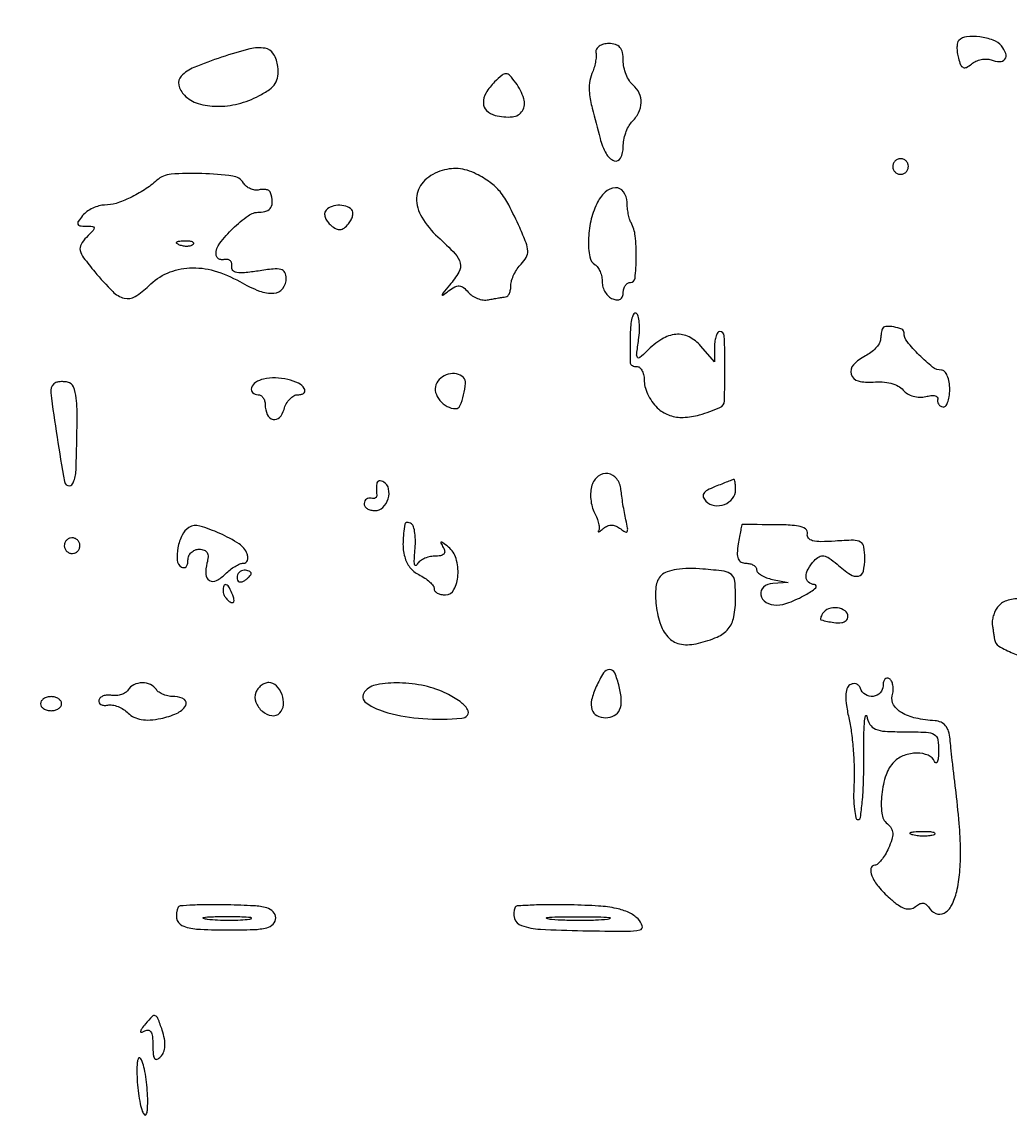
# Model space of a CAD drawing. Extents: x 0 to 5034, y 0 to 2560.
# Drawn here: x 1498.4 to 1639.1, y 389.6 to 546.1 of the extents above; entities that cross this region are included whole.
import ezdxf

# ---------------------------------------------------------------- set-up
doc = ezdxf.new("R2010")
doc.units = 0

msp = doc.modelspace()

# ---------------------------------------------------------------- linework, layer by layer
msp.add_lwpolyline([(1557.115, 263.193366, 0.000016), (1618.338811, 262.493314, 0.000014), (1679.769463, 261.794626, 0.006046)], format="xyb")
for points in [[(1631.775429, 543.442095, 0.152424), (1631.594324, 543.096658, 0.040698), (1631.532214, 542.471394, 0.03734), (1631.575451, 541.713485, 0.031047), (1631.730905, 540.92102, 0.035415), (1632.050048, 539.978781, 0.191612), (1632.421126, 539.600672, 0.229982), (1632.903925, 539.61804, 0.051211), (1633.609408, 540.0908, -0.066596), (1634.236627, 540.483797, -0.054458), (1634.989173, 540.731448, -0.056267), (1635.74732, 540.804988, -0.087898), (1636.389499, 540.680777, 0.081559), (1637.620788, 540.426501, 0.24719), (1638.369382, 540.782381, 0.254535), (1638.486224, 541.588892, 0.08473), (1637.868879, 542.657991, 0.132497), (1636.69446, 543.486903, 0.055852), (1634.802807, 543.948949, 0.056183), (1632.912393, 543.978687, 0.173943)], [(1526.793979, 541.05885, 0.017363), (1522.851875, 539.599312, 0.102559), (1521.036759, 538.374185, 0.257661), (1520.686515, 537.100344, 0.138212), (1521.507143, 535.635714, 0.122905), (1523.439629, 534.475184, 0.072332), (1526.118316, 534.065354, 0.064055), (1529.147667, 534.432257, 0.057259), (1532.110565, 535.557175, 0.033908), (1533.598081, 536.459056, 0.095859), (1534.437211, 537.329932, 0.114173), (1534.809464, 538.355003, 0.060032), (1534.810905, 539.717676, 0.107675), (1534.189468, 541.512116, 0.217624), (1532.976123, 542.332136, 0.104581), (1530.818972, 542.240086, 0.017207)], [(1580.113883, 541.75, -0.06049), (1580.137462, 541.146256, -0.026208), (1580.029718, 540.348226, -0.025467), (1579.824712, 539.501432, -0.030784), (1579.54433, 538.733322, 0.071276), (1579.176876, 537.401662, 0.062783), (1579.174679, 535.959601, 0.030302), (1579.574543, 533.816531, 0.004353), (1580.694021, 529.5, 0.05732), (1581.555165, 527.324903, 0.184842), (1582.710771, 526.324072, 0.383343), (1583.628633, 526.694878, 0.114174), (1584, 528.3, -0.045201), (1584.087682, 529.267916, -0.036994), (1584.349526, 530.273901, -0.038379), (1584.733497, 531.168799, -0.075988), (1585.189877, 531.789877, 0.078385), (1586.171855, 533.139666, 0.108378), (1586.550731, 534.583732, 0.119735), (1586.277555, 535.947711, 0.11097), (1585.405104, 537.078757, -0.081212), (1584.8666, 537.697712, -0.044139), (1584.412749, 538.600745, -0.04249), (1584.103764, 539.626565, -0.051956), (1584, 540.622445, 0.049974), (1583.888325, 541.73698, 0.12828), (1583.535091, 542.45918, 0.145145), (1582.906936, 542.863988, 0.071165), (1581.956163, 543, 0.060216), (1581.189294, 542.907309, 0.08913), (1580.571911, 542.632812, 0.116483), (1580.198237, 542.225801, 0.169256)], [(1565.682326, 537.539469, 0.060114), (1564.45733, 535.978282, 0.140781), (1564.071556, 534.559617, 0.197829), (1564.541651, 533.46254, 0.131141), (1565.75, 532.779388, 0.084181), (1568.204399, 532.568282, 0.235482), (1569.640346, 533.438236, 0.224459), (1569.850323, 535.151432, 0.07809), (1568.682326, 537.419768, 0.024743), (1567.846542, 538.451516, 0.202864), (1567.310463, 538.704006, 0.187701), (1566.731568, 538.504941, 0.02078)], [(1622.552786, 526.08541, 0.099038), (1622.401684, 525.679226, 0.097945), (1622.417584, 525.244476, 0.097945), (1622.597789, 524.848514, 0.099038), (1622.91459, 524.552786, 0.099038), (1623.320774, 524.401684, 0.097945), (1623.755524, 524.417584, 0.097945), (1624.151486, 524.597789, 0.099038), (1624.447214, 524.91459, 0.099038), (1624.598316, 525.320774, 0.097945), (1624.582416, 525.755524, 0.097945), (1624.402211, 526.151486, 0.099038), (1624.08541, 526.447214, 0.099038), (1623.679226, 526.598316, 0.097945), (1623.244476, 526.582416, 0.097945), (1622.848514, 526.402211, 0.099038)], [(1517.569401, 523.536642, -0.040007), (1515.825733, 522.197163, -0.03276), (1513.773296, 521.050249, -0.033867), (1511.751992, 520.251399, -0.07732), (1510.136014, 520, 0.067151), (1509.320698, 519.890005, 0.044516), (1508.434721, 519.559375, 0.044311), (1507.615513, 519.074186, 0.063785), (1507, 518.5, 0.021484), (1506.382301, 517.687057, 0.228254), (1506.318671, 517.287652, 0.295642), (1506.590999, 517.055911, 0.032548), (1507.448984, 517, -0.021142), (1508.42189, 516.958843, -0.371123), (1508.626641, 516.75, -0.206394), (1508.498489, 516.390353, -0.009007), (1507.552161, 515.409304, 0.064596), (1506.771603, 514.396025, 0.193045), (1506.646693, 513.546412, 0.102968), (1507.137455, 512.50569, 0.012241), (1508.730732, 510.495992, 0.021271), (1511.276698, 507.692805, 0.134896), (1512.929634, 506.740377, 0.204148), (1514.471846, 506.970614, 0.058678), (1516.407508, 508.498417, -0.093525), (1519.075378, 510.319263, -0.091708), (1522.24197, 511.05896, -0.082471), (1525.744523, 510.643749, -0.059142), (1529.381238, 509.103117, 0.036548), (1532.182607, 507.764399, 0.112249), (1534.248953, 507.453859, 0.212552), (1535.497037, 508.124814, 0.16617), (1536, 509.596423, 0.127484), (1535.792251, 510.397986, 0.206467), (1535.243147, 510.820976, 0.088514), (1534.153698, 510.900213, 0.013651), (1531.995839, 510.615325, -0.014496), (1530.068663, 510.364205, -0.066349), (1528.943053, 510.400143, -0.170448), (1528.391624, 510.702875, -0.236712), (1528.245839, 511.237517, 0.098981), (1528.24646, 511.69971, 0.146315), (1528.058153, 512.055708, 0.147691), (1527.706943, 512.247768, 0.101486), (1527.25, 512.25, -0.077112), (1526.772431, 512.229224, -0.106775), (1526.367188, 512.364953, -0.125601), (1526.098189, 512.634182, -0.134573), (1526, 512.992394, -0.163547), (1526.526332, 514.55847, -0.037799), (1528.395014, 516.671923, -0.038018), (1530.567342, 518.483999, -0.156056), (1532.180335, 519, 0.080155), (1533.214781, 519.166903, 0.183037), (1533.818983, 519.6575, 0.152703), (1534.010515, 520.499502, 0.051666), (1533.779553, 521.75, 0.174661), (1533.587958, 522.011836, 0.085514), (1533.205835, 522.183691, 0.068371), (1532.696798, 522.242746, 0.051218), (1532.136032, 522.173205, -0.090001), (1531.532172, 522.145282, -0.069429), (1530.895955, 522.322694, -0.068605), (1530.32528, 522.670678, -0.083355), (1529.912853, 523.141007, 0.225961), (1528.369132, 524.136516, 0.024071), (1523.994462, 524.488006, 0.026067), (1519.589997, 524.399547, 0.167236)], [(1557.857497, 524.815293, 0.123216), (1555.494354, 523.277328, 0.182233), (1554.568357, 521.012643, 0.144459), (1555.293287, 518.279875, 0.070868), (1557.59928, 515.472929, -0.015799), (1560.049564, 513.081893, -0.133398), (1560.783059, 511.74182, -0.195978), (1560.5883, 510.465887, -0.041356), (1559.25, 508.595974, 0.002794), (1558.312152, 507.478588, 0.13368), (1558.191631, 507.213627, 0.669766), (1558.284558, 507.156447, 0.006852), (1559.117321, 507.779564, -0.039107), (1559.999457, 508.354883, -0.141266), (1560.647616, 508.499187, -0.155134), (1561.236834, 508.271042, -0.050251), (1561.911009, 507.607227, 0.073334), (1562.487629, 507.089467, 0.056086), (1563.243048, 506.702688, 0.05679), (1564.053796, 506.497659, 0.081299), (1564.793688, 506.518385, -0.0034), (1565.501964, 506.649793, -0.003299), (1566.219083, 506.772928, -0.003256), (1566.851167, 506.87295, -0.012191), (1567.25, 506.923489, 0.185927), (1567.536947, 507.069003, 0.076831), (1567.779687, 507.439132, 0.061431), (1567.944705, 507.964409, 0.045452), (1568, 508.571429, -0.073973), (1568.105305, 509.279316, -0.038597), (1568.430632, 510.111882, -0.037336), (1568.904914, 510.932029, -0.046648), (1569.465982, 511.608839, 0.069219), (1570.180313, 512.554014, 0.138347), (1570.395795, 513.457944, 0.081996), (1570.148596, 514.649498, 0.014083), (1569.253893, 516.78741, 0.013576), (1567.685161, 520.02121, 0.050376), (1566.446016, 521.914706, 0.067257), (1565.050933, 523.23098, 0.038804), (1563.072833, 524.428731, 0.043397), (1561.763632, 524.951868, 0.054911), (1560.483087, 525.189783, 0.05555), (1559.193482, 525.142045, 0.045974)], [(1580.217101, 520.180288, 0.055861), (1579.372971, 517.71045, 0.048217), (1579.040925, 514.987953, 0.050966), (1579.221461, 512.643004, 0.212761), (1580, 511.5, -0.106804), (1580.383377, 511.130938, -0.051141), (1580.70625, 510.524778, -0.04742), (1580.925881, 509.79535, -0.049465), (1581, 509.047972, 0.074909), (1581.112113, 508.303841, 0.064522), (1581.440625, 507.58363, 0.066849), (1581.926498, 506.995299, 0.095434), (1582.5, 506.638374, 0.075244), (1583.114961, 506.503306, 0.151899), (1583.592642, 506.617923, 0.166113), (1583.893789, 506.972145, 0.094119), (1584, 507.531385, -0.068485), (1584.077248, 508.09272, -0.084883), (1584.302952, 508.568594, -0.099837), (1584.638041, 508.886795, -0.141059), (1585.031326, 509, 0.3858), (1585.685016, 509.59259, 0.021921), (1585.845267, 512.549638, 0.028342), (1585.702903, 515.618042, 0.099342), (1585.118914, 517.498803, -0.054258), (1584.906869, 518.013644, -0.021095), (1584.72344, 518.762878, -0.020588), (1584.591447, 519.598059, -0.024007), (1584.537214, 520.399464, 0.151357), (1584.039308, 521.901956, 0.255623), (1582.875603, 522.463855, 0.179932), (1581.406849, 521.831167, 0.092024)], [(1541.570027, 519.113307, 0.153705), (1541.462564, 518.689885, 0.081549), (1541.581414, 518.156424, 0.06835), (1541.90034, 517.597385, 0.055844), (1542.378332, 517.100976, 0.054651), (1543.088688, 516.631979, 0.142525), (1543.683925, 516.516765, 0.142703), (1544.247579, 516.73892, 0.05484), (1544.858645, 517.329678, 0.050294), (1545.240002, 517.896518, 0.066134), (1545.459188, 518.479466, 0.081927), (1545.491883, 518.989005, 0.173199), (1545.324657, 519.342009, 0.127035), (1544.468661, 519.84664, 0.085407), (1543.334612, 519.97139, 0.088259), (1542.259124, 519.711733, 0.152225)], [(1522.729167, 514.395833, -0.126455), (1522.402231, 514.202593, -0.060344), (1521.916927, 514.123424, -0.05415), (1521.359369, 514.160852, -0.051402), (1520.8125, 514.316886, -0.054073), (1520.395823, 514.538436, -0.470617), (1520.37858, 514.720685, -0.168741), (1520.670344, 514.862007, -0.018894), (1521.416667, 514.921053, -0.028489), (1522.112848, 514.910055, -0.077125), (1522.592839, 514.799335, -0.208169), (1522.77538, 514.614691, -0.296942)], [(1585, 501.559017), (1585, 498.898586), (1585, 497.5, 0.191087), (1585.075738, 497.309059, 0.088204), (1585.29375, 497.146875, 0.068025), (1585.617291, 497.036847, 0.048028), (1586, 497, -0.201207), (1586.382123, 496.83974, -0.084733), (1586.70625, 496.373518, -0.064802), (1586.926491, 495.68366, -0.044931), (1587, 494.867295, 0.078076), (1587.148672, 493.921001, 0.042938), (1587.60351, 492.837652, 0.041505), (1588.268295, 491.791951, 0.051823), (1589.054501, 490.952732, 0.098764), (1590.64708, 490.046036, 0.087063), (1592.540132, 489.765771, 0.065437), (1594.8623, 490.134314, 0.0295), (1597.768498, 491.1855, 0.289598), (1598.402715, 492.110592, 0.009729), (1598.484972, 496.74538, 0.009218), (1598.391657, 501.376475, 0.401651), (1597.75, 501.996626, 0.248941), (1597.462094, 501.845468, 0.066015), (1597.220313, 501.366562, 0.050889), (1597.054624, 500.67147, 0.03309), (1597, 499.84699), (1597, 497.693981), (1595.058231, 499.93286, 0.099033), (1593.369299, 501.240739, 0.139427), (1591.506991, 501.588161, 0.116533), (1589.492089, 500.910022, 0.057244), (1587.36061, 499.217753, -0.016108), (1586.354578, 498.274535, -0.441224), (1586.031838, 498.310211, -0.19046), (1585.91076, 498.778084, -0.005637), (1586.187959, 500.82729, 0.02547), (1586.310266, 502.113602, 0.034397), (1586.281183, 503.281484, 0.036742), (1586.126176, 504.200381, 0.196641), (1585.833269, 504.603045, 0.409969), (1585.515041, 504.530355, 0.075366), (1585.244773, 503.921295, 0.044643), (1585.059037, 502.888688, 0.022189)], [(1620.875, 502.333333, 0.04283), (1620.81921, 502.134203, 0.007007), (1620.75, 501.739404, 0.00767), (1620.682024, 501.271238, 0.006696), (1620.625, 500.779533, -0.118017), (1620.435375, 500.238329, -0.046886), (1619.946047, 499.615153, -0.043017), (1619.267782, 499.013698, -0.04159), (1618.489202, 498.529533, 0.085393), (1616.786971, 497.252663, 0.266633), (1616.464856, 495.911478, 0.267004), (1617.460472, 494.958487, 0.085523), (1619.581416, 494.807516, -0.042071), (1620.896492, 494.827873, -0.048255), (1622.135448, 494.621506, -0.053892), (1623.169756, 494.221329, -0.100644), (1623.866589, 493.66075, 0.08695), (1624.479431, 493.139714, 0.062443), (1625.306581, 492.783723, 0.061015), (1626.217995, 492.636811, 0.073561), (1627.079357, 492.731003, -0.036031), (1627.82868, 492.87026, -0.078925), (1628.410021, 492.843611, -0.155214), (1628.730114, 492.664017, -0.274949), (1628.79259, 492.377769, 0.112839), (1628.758135, 492.023774, 0.108554), (1628.879698, 491.684407, 0.102285), (1629.140522, 491.412223, 0.089707), (1629.5, 491.25, 0.275156), (1629.881611, 491.364727, 0.090553), (1630.20625, 491.88125, 0.060369), (1630.427717, 492.714052, 0.034845), (1630.5, 493.75, 0.041451), (1630.412564, 494.802881, 0.060959), (1630.149626, 495.692187, 0.080128), (1629.763448, 496.295798, 0.213593), (1629.307239, 496.5, -0.169567), (1628.067879, 496.932752, -0.028017), (1626.149053, 498.642688, -0.027986), (1624.433515, 500.556107, -0.170361), (1624, 501.79152, 0.298014), (1623.658568, 502.313489, 0.060219), (1622.543929, 502.648501, 0.060047), (1621.379159, 502.7088, 0.294007)], [(1502.891263, 494.557929, 0.23295), (1502.454541, 493.273132, 0.005808), (1503.353454, 486.971449, 0.004886), (1504.397788, 480.624477, 0.364446), (1505.140742, 480, 0.245474), (1505.475863, 480.175077, 0.062973), (1505.768575, 480.734375, 0.049432), (1505.981449, 481.542401, 0.032574), (1506.071429, 482.5, 0.003403), (1506.221433, 489.393083, 0.028615), (1506.090062, 492.499686, 0.076235), (1505.675507, 494.112081, 0.247962), (1504.845337, 494.78457, 0.03737), (1504.255478, 494.855707, 0.040218), (1503.676146, 494.835379, 0.043818), (1503.18768, 494.734811, 0.124327)], [(1532.75, 495.228451, 0.096122), (1531.643241, 494.756859, 0.164379), (1531.041374, 493.965951, 0.299378), (1531.216406, 493.300283, 0.185045), (1532, 493, -0.142666), (1532.38134, 492.888931, -0.09965), (1532.70625, 492.576711, -0.08433), (1532.925146, 492.109818, -0.067639), (1533, 491.559017, 0.10666), (1533.299918, 490.169057, 0.230131), (1534.121206, 489.486541, 0.269931), (1535.052198, 489.760615, 0.126016), (1535.683939, 490.899384, -0.060463), (1536.001537, 491.702562, -0.065457), (1536.4956, 492.382944, -0.073847), (1537.083183, 492.843295, -0.130013), (1537.675648, 493, 0.062193), (1538.188575, 493.064049, 0.132235), (1538.5347, 493.258292, 0.191612), (1538.662326, 493.545765, 0.149284), (1538.574601, 493.879293, 0.144066), (1537.732287, 494.634702, 0.054373), (1536.223675, 495.162008, 0.050824), (1534.44643, 495.387234, 0.058979)], [(1557.322898, 494.399075, 0.162348), (1557.274626, 493.315496, 0.104311), (1557.866828, 492.192385, 0.096642), (1558.913059, 491.337648, 0.117573), (1560.133369, 491.015313, 0.307308), (1560.746135, 491.409915, 0.040195), (1561.263286, 492.959928, 0.040604), (1561.530669, 494.611339, 0.219621), (1561.224571, 495.442095, 0.146801), (1560.265353, 495.958519, 0.116416), (1559.083233, 495.923719, 0.111357), (1558.000474, 495.355863, 0.125546)], [(1548.881579, 480.309017, 0.022289), (1548.844744, 479.944741, 0.014052), (1548.83273, 479.517336, 0.014106), (1548.844631, 479.095576, 0.025051), (1548.881579, 478.75, -0.12901), (1548.854957, 478.484671, -0.162681), (1548.700839, 478.29375, -0.133789), (1548.435117, 478.210642, -0.077171), (1548.1, 478.25, 0.11039), (1547.749164, 478.267928, 0.119228), (1547.435, 478.132812, 0.113761), (1547.206961, 477.862485, 0.093907), (1547.1, 477.5, 0.168696), (1547.191038, 477.119049, 0.108012), (1547.515435, 476.79375, 0.084061), (1548.029171, 476.574199, 0.059104), (1548.654671, 476.5, 0.197179), (1549.770248, 476.957733, 0.123534), (1550.513587, 478.180419, 0.126021), (1550.583739, 479.590598, 0.206932), (1549.910933, 480.555046, 0.072163), (1549.553783, 480.710062, 0.125664), (1549.2328, 480.715008, 0.160215), (1548.999675, 480.571325, 0.139745)], [(1579.530039, 480.094643, 0.06119), (1579.35917, 479.182115, 0.039827), (1579.377136, 478.108683, 0.03972), (1579.565672, 477.046982, 0.059131), (1579.909417, 476.169256, -0.030292), (1580.266426, 475.39252, -0.038111), (1580.495852, 474.634992, -0.041915), (1580.582128, 473.995555, -0.169093), (1580.47315, 473.62315, 0.162586), (1580.4344, 473.496697, 0.545339), (1580.493821, 473.460488, 0.051533), (1580.759082, 473.624661, 0.010811), (1581.18454, 473.967873, -0.077667), (1581.773204, 474.325076, -0.106218), (1582.381605, 474.434995, -0.100908), (1583.004633, 474.28646, -0.064477), (1583.635933, 473.887186, 0.042985), (1584.258676, 473.454893, 0.410443), (1584.542254, 473.529743, 0.177089), (1584.624035, 473.97105, 0.013952), (1584.388753, 475.16098, -0.009041), (1584.172414, 476.201302, -0.006081), (1583.961357, 477.39648, -0.006126), (1583.785289, 478.558511, -0.012063), (1583.679026, 479.486612, 0.142322), (1583.08019, 481.018639, 0.194893), (1581.816522, 481.759848, 0.204072), (1580.439255, 481.397736, 0.152094)], [(1597.080484, 479.90613, 0.028629), (1595.977784, 479.39037, 0.127997), (1595.459711, 478.908369, 0.232213), (1595.403661, 478.403219, 0.110336), (1595.763266, 477.836734, 0.158885), (1596.972822, 477.221921, 0.131446), (1598.416904, 477.37596, 0.13449), (1599.567871, 478.224058, 0.168669), (1600, 479.468615, 0.015378), (1599.982072, 480.051372, 0.0268), (1599.926563, 480.531536, 0.026795), (1599.847766, 480.880204, 0.406175), (1599.75, 480.936614, 0.029138), (1599.574297, 480.880995, 0.000891), (1598.862705, 480.607762, 0.001753), (1598.025668, 480.281273, 0.001211)], [(1522.136227, 474.084193, 0.142836), (1521.167019, 473.008711, 0.0653), (1520.568325, 471.197855, 0.068445), (1520.475233, 469.416371, 0.237509), (1521.061467, 468.462011, 0.151885), (1521.417391, 468.370329, 0.191575), (1521.724306, 468.510316, 0.130619), (1521.931727, 468.88593, 0.061271), (1522, 469.440983, -0.102809), (1522.123628, 470.035881, -0.098755), (1522.474885, 470.542039, -0.097013), (1522.999574, 470.881194, -0.095392), (1523.616631, 471, -0.088364), (1524.309635, 470.876563, -0.181338), (1524.721384, 470.521709, -0.142079), (1524.857086, 469.910363, -0.048022), (1524.710511, 469.000996, 0.074144), (1524.537917, 467.405568, 0.258144), (1525.056998, 466.550337, 0.257929), (1526.057792, 466.535152, 0.074064), (1527.347952, 467.490809, -0.031094), (1528.002191, 468.06837, -0.031644), (1528.719331, 468.556675, -0.033351), (1529.394424, 468.897777, -0.100631), (1529.897187, 469, 0.148335), (1530.251196, 469.107386, 0.152584), (1530.481148, 469.392377, 0.117126), (1530.543379, 469.824893, 0.069139), (1530.424655, 470.335751, 0.158886), (1529.272337, 471.756224, 0.037365), (1526.55145, 473.240597, 0.035909), (1523.685017, 474.296473, 0.211763)], [(1552.9, 474.559017, 0.036724), (1552.628939, 471.951932, 0.07442), (1552.871986, 469.908451, 0.097952), (1553.623904, 468.399263, 0.113179), (1554.863005, 467.38098, -0.029992), (1555.724765, 466.884755, -0.039155), (1556.442744, 466.326732, -0.043595), (1556.938651, 465.788725, -0.184382), (1557.063005, 465.376375, 0.189293), (1557.167252, 465.042203, 0.098579), (1557.506908, 464.757435, 0.074465), (1558.031002, 464.564615, 0.051016), (1558.662639, 464.5, 0.280306), (1559.892034, 465.247984, 0.103973), (1560.455631, 467.281041, 0.087585), (1560.18874, 469.664796, 0.152341), (1559.093498, 471.305611, 0.005758), (1558.305196, 471.928027, 0.18539), (1558.074783, 471.996838, 0.540418), (1558.010792, 471.880667, 0.01339), (1558.367059, 471.25, -0.097844), (1558.562394, 470.708032, -0.235736), (1558.43496, 470.313146, -0.157487), (1557.97381, 470.071181, -0.042727), (1557.14235, 470, 0.058002), (1556.343517, 469.907019, 0.055776), (1555.576135, 469.632812, 0.060399), (1554.952661, 469.228529, 0.110265), (1554.584917, 468.75, -0.371424), (1554.410105, 468.671105, -0.298888), (1554.271489, 468.834808, -0.043255), (1554.244397, 469.602454, -0.012294), (1554.334853, 470.794028, 0.024789), (1554.400883, 472.093054, 0.033049), (1554.324333, 473.271714, 0.0348), (1554.135685, 474.199947, 0.18899), (1553.833269, 474.603045, 0.053359), (1553.506823, 474.759513, 0.097175), (1553.215398, 474.802545, 0.146772), (1553.00623, 474.728883, 0.193283)], [(1600.919721, 474.5, 0.357895), (1600.880046, 474.467429, 0.00087), (1600.727498, 473.692187, 0.004621), (1600.562915, 472.804431, 0.002792), (1600.383559, 471.75, 0.029201), (1600.246594, 470.444281, 0.105653), (1600.382598, 469.624463, 0.178471), (1600.788584, 469.16911, 0.122971), (1601.46579, 469, -0.058735), (1602.052548, 468.930835, -0.077779), (1602.549326, 468.726681, -0.096363), (1602.882117, 468.42446, -0.161731), (1603, 468.069551, 0.197067), (1603.159044, 467.681695, 0.061974), (1603.660938, 467.285119, 0.051079), (1604.388683, 466.939971, 0.037644), (1605.25, 466.705733), (1607.5, 466.272364), (1605.281385, 466.136182, 0.164795), (1603.979112, 465.603983, 0.265949), (1603.594576, 464.504057, 0.217594), (1604.350619, 463.427039, 0.138832), (1605.856989, 463.035435, 0.089461), (1607.598841, 463.388545, 0.029784), (1609.965195, 464.496823, 0.057018), (1611.41418, 465.512716, 0.679695), (1611.25, 465.964565, -0.173139), (1610.401541, 466.294842, -0.213374), (1610.04618, 467.05707, -0.131113), (1610.32261, 468.163038, -0.061501), (1611.196226, 469.364977, -0.07579), (1611.899818, 469.920279, -0.169356), (1612.561364, 470.041567, -0.114786), (1613.330917, 469.731719, -0.026094), (1614.446226, 468.859807, 0.03033), (1616.360584, 467.389164, 0.205387), (1617.507692, 467.169411, 0.292539), (1618.196883, 467.858132, 0.054189), (1618.4, 469.726781, 0.04075), (1618.269429, 471.326207, 0.2256), (1617.790512, 472.0163, 0.136545), (1616.784811, 472.271955, 0.012401), (1614.173882, 472.148426, -0.015465), (1612.160136, 472.065513, -0.06553), (1610.964799, 472.210432, -0.155036), (1610.371803, 472.581504, -0.231565), (1610.223882, 473.163427, 0.295609), (1609.947252, 473.879488, 0.12175), (1608.939059, 474.288011, 0.03269), (1606.644767, 474.465759, 0.00299)], [(1504.552786, 472.08541, 0.099038), (1504.401684, 471.679226, 0.097945), (1504.417584, 471.244476, 0.097945), (1504.597789, 470.848514, 0.099038), (1504.91459, 470.552786, 0.099038), (1505.320774, 470.401684, 0.097945), (1505.755524, 470.417584, 0.097945), (1506.151486, 470.597789, 0.099038), (1506.447214, 470.91459, 0.099038), (1506.598316, 471.320774, 0.097945), (1506.582416, 471.755524, 0.097945), (1506.402211, 472.151486, 0.099038), (1506.08541, 472.447214, 0.099038), (1505.679226, 472.598316, 0.097945), (1505.244476, 472.582416, 0.097945), (1504.848514, 472.402211, 0.099038)], [(1529, 466.940983, 0.108972), (1529.078288, 466.586039, 0.182303), (1529.29375, 466.3746, 0.161196), (1529.6179, 466.343488, 0.082592), (1530, 466.5, 0.029505), (1530.382774, 466.768994, 0.035638), (1530.70625, 467.066025, 0.038439), (1530.934461, 467.34829, 0.151918), (1531, 467.559017, 0.210953), (1530.92554, 467.727648, 0.081139), (1530.70625, 467.870461, 0.061769), (1530.382849, 467.967655, 0.042167), (1530, 468, 0.105053), (1529.618444, 467.918938, 0.099167), (1529.29375, 467.688914, 0.09642), (1529.076123, 467.345238, 0.093332)], [(1589.426345, 467.283488, 0.172853), (1588.65511, 465.658272, 0.056207), (1588.68625, 462.960536, 0.055433), (1589.345734, 460.201082, 0.11046), (1590.542771, 458.314371, 0.085345), (1591.313781, 457.7696, 0.069345), (1592.279818, 457.464007, 0.060064), (1593.420547, 457.409298, 0.040673), (1594.708132, 457.608327, 0.041406), (1597.392385, 458.490204, 0.120765), (1598.945047, 459.647574, 0.126083), (1599.748705, 461.358954, 0.047082), (1600, 464.021751, 0.022299), (1599.892652, 466.427561, 0.190822), (1599.4171, 467.372413, 0.150659), (1598.365636, 467.852509, 0.012474), (1595.34126, 468.169137, 0.022292), (1593.328024, 468.239204, 0.034724), (1591.598185, 468.1019, 0.041116), (1590.243384, 467.783519, 0.118652)], [(1527, 465.059017, 0.088797), (1527.072509, 464.65395, 0.053277), (1527.290385, 464.21498, 0.051183), (1527.610411, 463.810572, 0.061454), (1527.988546, 463.507079, 0.1144), (1528.325929, 463.393111, 0.32948), (1528.525685, 463.512472, 0.155351), (1528.556862, 463.868281, 0.036408), (1528.381557, 464.448062, 0.029964), (1527.894727, 465.51997, 0.168622), (1527.441482, 465.942608, 0.444011), (1527.117673, 465.798253, 0.079093)], [(1637.311092, 462.75, 0.049696), (1636.967387, 462.179583, 0.038135), (1636.706339, 461.5, 0.039148), (1636.559666, 460.819413, 0.070617), (1636.563648, 460.25, -0.00001), (1636.644145, 459.709974, -0.000008), (1636.731978, 459.120589, -0.000008), (1636.814067, 458.569631, -0.000019), (1636.875, 458.160515, 0.222185), (1637.511026, 457.200413, 0.03828), (1639.507383, 456.181498, 0.045002), (1641.441184, 455.571722, 0.478841), (1642, 456.021439, -0.130202), (1642.098852, 456.394617, -0.100669), (1642.376888, 456.712548, -0.088586), (1642.792801, 456.926372, -0.074678), (1643.283022, 457, 0.3085), (1644.078141, 457.542191, 0.078977), (1644.430324, 459.145526, 0.065416), (1644.287139, 461.129413, 0.087946), (1643.623299, 462.800498, 0.181624), (1642.486354, 463.679049, 0.07679), (1640.548211, 463.962619, 0.075294), (1638.570284, 463.646862, 0.156403)], [(1612.396994, 461.833333, 0.029506), (1612.221703, 461.508289, 0.053279), (1612.124029, 461.222316, 0.081178), (1612.111445, 461.015149, 0.316679), (1612.190983, 460.923489, 0.019689), (1613.971522, 460.556356, 0.073648), (1615.110791, 460.537055, 0.157277), (1615.747605, 460.838481, 0.207062), (1616, 461.421817, 0.243988), (1615.584235, 462.223114, 0.12561), (1614.499472, 462.635928, 0.110247), (1613.238541, 462.501913, 0.174677)], [(1580.147811, 451.425064, 0.047648), (1579.49674, 449.538445, 0.134208), (1579.537879, 448.155671, 0.199521), (1580.232758, 447.314479, 0.122227), (1581.5, 447, 0.123389), (1582.721924, 447.306205, 0.169678), (1583.482337, 448.133048, 0.118093), (1583.723385, 449.51803, 0.045813), (1583.422186, 451.454011, 0.03784), (1582.779083, 453.384619, 0.304534), (1582.036739, 453.87351, 0.258756), (1581.195477, 453.397132, 0.030414)], [(1621, 451.559017, -0.189178), (1620.600952, 450.542074, -0.178113), (1619.604927, 450.035633, -0.169567), (1618.480061, 450.284902, -0.175528), (1617.774316, 451.177051, 0.105403), (1617.540813, 451.573956, 0.125476), (1617.178205, 451.811182, 0.122966), (1616.740353, 451.848484, 0.098784), (1616.295963, 451.682915, 0.179934), (1615.863772, 451.12738, 0.069791), (1615.700435, 450.150986, 0.045181), (1615.791365, 448.730037, 0.016704), (1616.165915, 446.757084, -0.023903), (1616.513854, 444.768535, -0.01274), (1616.763084, 442.283133, -0.012655), (1616.888885, 439.726002, -0.019221), (1616.856426, 437.50122, 0.016116), (1616.816543, 435.583859, 0.026684), (1616.921302, 433.969108, 0.025251), (1617.127369, 432.758711, 0.351397), (1617.450032, 432.5, 0.375913), (1617.790335, 432.797953, 0.009512), (1618.04097, 434.996875, 0.015716), (1618.214187, 437.740959, 0.009482), (1618.255411, 441, -0.00494), (1618.266542, 444.120476, -0.013215), (1618.355181, 446.342188, -0.046168), (1618.500973, 447.253854, -0.794446), (1618.670421, 447.25, 0.083732), (1619.1375, 446.054423, 0.160465), (1619.908215, 445.387852, 0.085532), (1621.281656, 445.074663, 0.013388), (1624.069551, 445, -0.009927), (1627.16109, 444.938615, -0.119557), (1628.297889, 444.614563, -0.227345), (1628.813538, 443.873679, -0.047446), (1628.921053, 442.25, -0.017437), (1628.858412, 441.265955, -0.068218), (1628.717133, 440.675, -0.378789), (1628.532516, 440.579887, -0.239112), (1628.337719, 440.75, 0.202929), (1627.443842, 441.646473, 0.098365), (1625.824655, 441.958426, 0.086313), (1624.00837, 441.631723, 0.109238), (1622.573881, 440.716738, 0.116454), (1621.432473, 438.869738, 0.053352), (1620.824399, 436.086108, 0.053619), (1620.82081, 433.385931, 0.195502), (1621.614369, 431.905082, -0.084992), (1622.163219, 431.264588, -0.123214), (1622.37788, 430.554907, -0.089588), (1622.260976, 429.661864, -0.029674), (1621.783447, 428.424063, -0.026741), (1621.299066, 427.495911, -0.03538), (1620.756811, 426.712068, -0.038164), (1620.234267, 426.153641, -0.187732), (1619.839485, 426, 0.358387), (1619.272962, 425.534089, 0.155289), (1619.391776, 424.494796, 0.068626), (1620.362241, 422.943373, 0.035583), (1621.951639, 421.2949, 0.02819), (1623.142519, 420.33946, 0.075813), (1624.108746, 419.850546, 0.116614), (1624.914961, 419.781916, 0.137219), (1625.612611, 420.093459, -0.053682), (1626.186031, 420.473639, -0.126257), (1626.682807, 420.588393, -0.154677), (1627.108331, 420.442121, -0.095087), (1627.469989, 420.048558, 0.149673), (1628.517895, 419.129323, 0.23517), (1629.690707, 419.175092, 0.149332), (1630.771089, 420.281775, 0.063296), (1631.490612, 422.25, 0.034431), (1631.919405, 424.990253, 0.024482), (1632.035789, 428.098075, 0.018859), (1631.846617, 431.9371, 0.008284), (1631.320638, 437, -0.0014), (1631.096234, 438.904542, -0.001209), (1630.87099, 440.906016, -0.001216), (1630.67556, 442.721774, -0.003536), (1630.552426, 443.977927, 0.053137), (1630.334969, 445.068506, 0.097271), (1629.904347, 445.862555, 0.113755), (1629.259625, 446.35615, 0.092754), (1628.413605, 446.564882, -0.038838), (1625.656779, 446.938069, -0.079766), (1623.63182, 447.726697, -0.125157), (1622.51363, 448.831983, -0.202179), (1622.325501, 450.136718, 0.049616), (1622.444497, 450.890231, 0.057308), (1622.403088, 451.615758, 0.066215), (1622.217584, 452.207594, 0.146343), (1621.90612, 452.558021, 0.159385), (1621.562686, 452.641142, 0.191145), (1621.266173, 452.495569, 0.126121), (1621.065685, 452.115829, 0.05878)], [(1513.470427, 450.95215, -0.110101), (1513.099741, 450.572075, -0.064619), (1512.525015, 450.294786, -0.059818), (1511.844951, 450.156239, -0.062407), (1511.16141, 450.185764, 0.057353), (1510.512267, 450.220356, 0.075682), (1509.933865, 450.095611, 0.093778), (1509.513133, 449.837367, 0.163417), (1509.315577, 449.483614, 0.162908), (1509.363937, 449.134477, 0.155374), (1509.613281, 448.876765, 0.111735), (1510.044053, 448.75705, 0.062817), (1510.588016, 448.79899, -0.093621), (1511.250277, 448.809402, -0.050741), (1512.037577, 448.589499, -0.048092), (1512.821113, 448.191612, -0.054908), (1513.476885, 447.665972, 0.084079), (1514.312665, 447.07228, 0.071416), (1515.345671, 446.744472, 0.058717), (1516.607309, 446.684634, 0.032971), (1518.129681, 446.892687, 0.055264), (1520.391816, 447.622691, 0.144354), (1521.675454, 448.724449, 0.412165), (1521.492337, 449.595846, 0.146477), (1520.14235, 450, -0.045044), (1519.322151, 450.074041, -0.045465), (1518.531129, 450.29375, -0.049524), (1517.881348, 450.616298, -0.114875), (1517.5, 451, 0.14973), (1516.681669, 451.717689, 0.109078), (1515.489704, 451.966049, 0.108077), (1514.294963, 451.689844, 0.144674)], [(1531.66643, 450.573113, 0.187505), (1531.672295, 449.208448, 0.123424), (1532.596253, 447.915886, 0.138644), (1533.93626, 447.302869, 0.239138), (1535.075164, 447.675164, 0.17848), (1535.600742, 448.814667, 0.10746), (1535.397746, 450.307152, 0.110849), (1534.603172, 451.546586, 0.19749), (1533.5, 452, 0.098889), (1532.967453, 451.893634, 0.066858), (1532.430904, 451.580852, 0.063861), (1531.971842, 451.118605, 0.072121)], [(1547.156502, 450.688573, 0.446386), (1547.390517, 449.107722, 0.079702), (1550.466355, 447.715364, 0.049566), (1555.456142, 446.874443, 0.03778), (1561, 446.916667, 0.217747), (1561.8, 447.366196, 0.30397), (1561.831718, 448.161457, 0.103561), (1560.769481, 449.28645, 0.036255), (1558.846362, 450.426758, 0.062652), (1555.726347, 451.522003, 0.047552), (1552.122, 451.947203, 0.049112), (1548.903804, 451.702947, 0.177885)], [(1501, 449, 0.148195), (1501.115568, 448.618646, 0.098894), (1501.440625, 448.29375, 0.082425), (1501.926543, 448.074694, 0.064853), (1502.5, 448, 0.064853), (1503.073457, 448.074694, 0.082425), (1503.559375, 448.29375, 0.098894), (1503.884432, 448.618646, 0.148195), (1504, 449, 0.148195), (1503.884432, 449.381354, 0.098894), (1503.559375, 449.70625, 0.082425), (1503.073457, 449.925306, 0.064853), (1502.5, 450, 0.064853), (1501.926543, 449.925306, 0.082425), (1501.440625, 449.70625, 0.098894), (1501.115568, 449.381354, 0.148195)], [(1628.269032, 430.344063, -0.06278), (1627.671085, 430.185595, -0.030339), (1626.880008, 430.127736, -0.029507), (1626.036634, 430.167106, -0.037336), (1625.269032, 430.307009, -0.087174), (1624.883358, 430.48334, -0.597527), (1624.900903, 430.643467, -0.080377), (1625.431793, 430.764444, -0.012823), (1626.5, 430.805051, -0.014395), (1627.580113, 430.787295, -0.052471), (1628.257153, 430.684921, -0.333666), (1628.386009, 430.52287, -0.31318)], [(1520.58889, 420, 0.142704), (1520.387311, 418.442406, 0.249951), (1521.148608, 417.429784, 0.094645), (1523.231605, 416.903346, 0.014706), (1527.5, 416.777778, 0.007496), (1531.363986, 416.835709, 0.052558), (1533.228504, 417.088963, 0.141697), (1534.146873, 417.616667, 0.194326), (1534.5, 418.490951, 0.192961), (1534.14918, 419.366147, 0.136563), (1533.229353, 419.913621, 0.052915), (1531.382432, 420.211104, 0.008091), (1527.653755, 420.352062, 0.006897), (1525.013633, 420.372687, 0.010953), (1522.754375, 420.309668, 0.005058), (1520.867459, 420.196491, 0.279068)], [(1568.589039, 420, 0.181278), (1568.504233, 418.424745, 0.237652), (1569.494109, 417.407013, 0.070279), (1572.19007, 416.882098, 0.008573), (1578.222792, 416.671917, 0.002403), (1584.561363, 416.590313, 0.054318), (1586.376721, 416.773305, 0.442117), (1586.70873, 417.340934, 0.121148), (1586.101999, 418.343015, 0.08819), (1584.795481, 419.254842, 0.056899), (1583.038834, 419.83643, 0.036004), (1580.493511, 420.179735, 0.010444), (1576.533112, 420.343015, 0.006109), (1573.555907, 420.367129, 0.009758), (1571.012853, 420.307011, 0.004048), (1568.871874, 420.197194, 0.281881)], [(1530.767909, 418.285474, -0.024559), (1529.487453, 418.154945, -0.012695), (1527.878422, 418.111345, -0.01259), (1526.218327, 418.150328, -0.018638), (1524.767909, 418.275269, -0.069146), (1524.205163, 418.425738, -0.756877), (1524.222448, 418.564056, -0.031761), (1525.352754, 418.662864, -0.005499), (1527.5, 418.690131, -0.005888), (1529.655786, 418.668409, -0.025342), (1530.934948, 418.575472, -0.556092), (1531.000181, 418.434198, -0.212532)], [(1581.776433, 418.273107, -0.016947), (1580.043501, 418.150473, -0.008983), (1577.890462, 418.110009, -0.00893), (1575.684837, 418.147583, -0.013671), (1573.776433, 418.266503, -0.057523), (1573.092045, 418.40844, -0.807686), (1573.106202, 418.539701, -0.022011), (1574.635274, 418.63236, -0.003921), (1577.5, 418.65719, -0.004138), (1580.373175, 418.635783, -0.018464), (1582.056202, 418.54709, -0.661512), (1582.099419, 418.413268, -0.153636)], [(1515.963449, 403.417695, 0.013757), (1515.41242, 402.699856, 0.107092), (1515.243718, 402.315712, 0.553417), (1515.360753, 402.204408, 0.072721), (1515.75, 402.367059, -0.14088), (1516.305874, 402.515573, -0.254052), (1516.704782, 402.289065, -0.114631), (1516.937398, 401.606677, -0.025072), (1517, 400.359017, 0.018058), (1517.047064, 399.056315, 0.131242), (1517.25, 398.470004, 0.358173), (1517.598342, 398.366542, 0.09686), (1518.1125, 398.7125, 0.105909), (1518.537591, 399.36937, 0.076993), (1518.719306, 400.223374, 0.060838), (1518.650263, 401.275045, 0.033679), (1518.325949, 402.522153, 0.011642), (1517.731448, 404.176258, 0.213182), (1517.344319, 404.561077, 0.300201), (1516.883594, 404.457589, 0.021095)], [(1514.955168, 398.5, 0.107737), (1514.774353, 397.881044, 0.017395), (1514.730425, 396.61875, 0.018516), (1514.786508, 395.10477, 0.015331), (1514.955168, 393.5, 0.015663), (1515.202352, 392.030939, 0.037613), (1515.5, 390.96875, 0.091804), (1515.791709, 390.472591, 0.523197), (1516.044832, 390.5, 0.107737), (1516.225647, 391.118956, 0.017395), (1516.269575, 392.38125, 0.018516), (1516.213492, 393.89523, 0.015331), (1516.044832, 395.5, 0.015663), (1515.797648, 396.969061, 0.037613), (1515.5, 398.03125, 0.091804), (1515.208291, 398.527409, 0.523197)]]:
    msp.add_lwpolyline(points, format="xyb", close=True)

doc.saveas('drawing.dxf')
